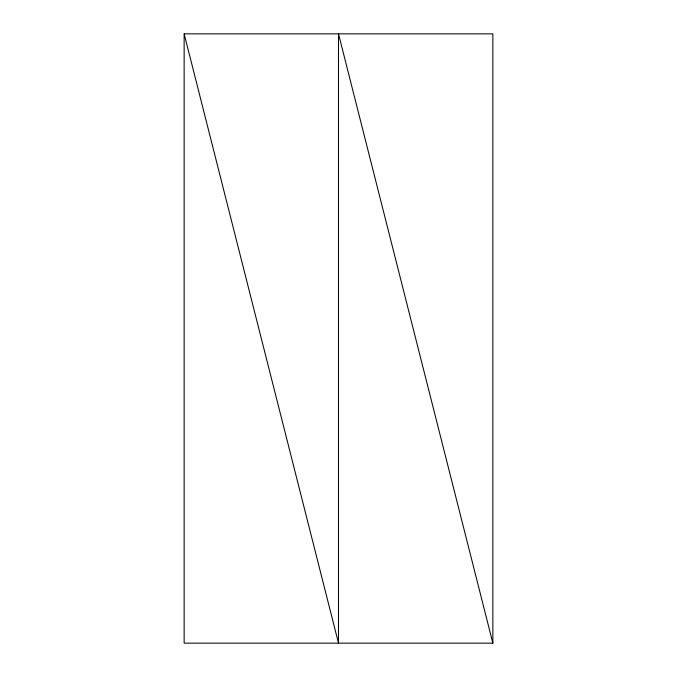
<?xml version="1.0" encoding="UTF-8"?>
<svg xmlns="http://www.w3.org/2000/svg" width="677" height="677" viewBox="0 0 677 677"><rect width="100%" height="100%" fill="white"/><g stroke="black" fill="none" stroke-linecap="round" stroke-linejoin="round"><path stroke-width="1.02" d="M184.144 33.85L492.856 33.85L492.856 643.15L184.144 643.15L184.144 33.85L338.5 643.15L338.5 33.85L492.856 643.15"/></g></svg>
